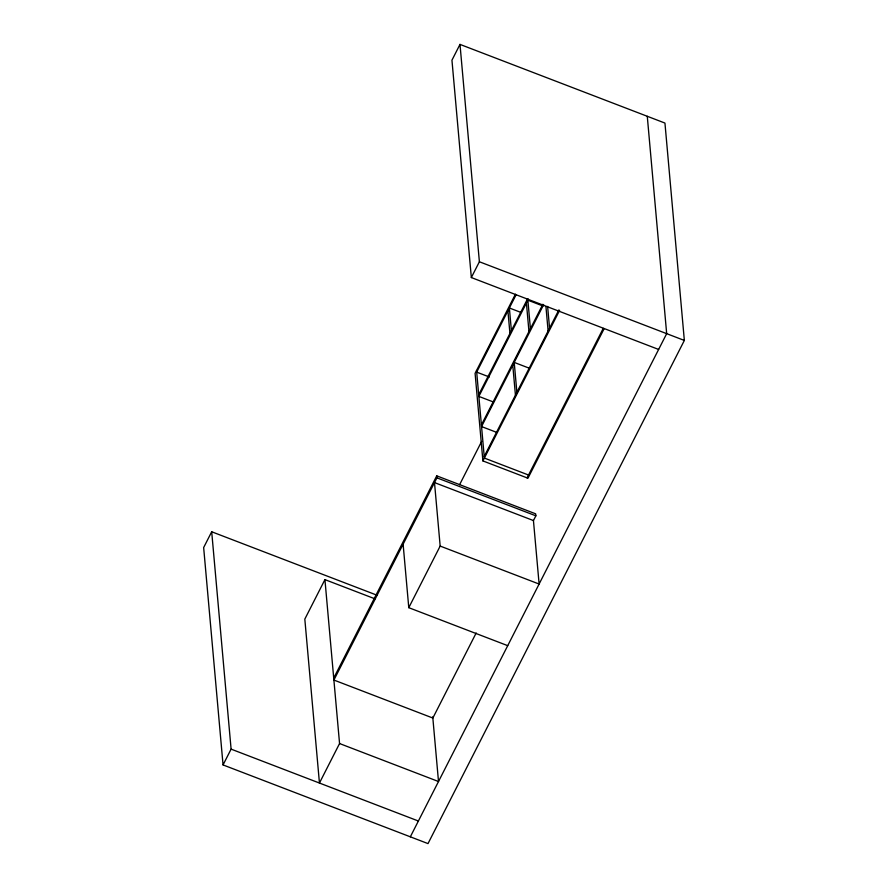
<?xml version="1.0" encoding="UTF-8"?>
<svg xmlns="http://www.w3.org/2000/svg" width="888" height="888" viewBox="0 0 888 888"><rect width="100%" height="100%" fill="white"/><g stroke="black" fill="none" stroke-linecap="round" stroke-linejoin="round"><path stroke-width="1.33" d="M377.034 595.226L211.699 531.768L203.652 547.563L223.055 764.934L428.005 843.6L684.348 340.437L664.946 123.066L459.995 44.4L451.948 60.195L471.339 277.556L658.63 349.45M223.055 764.934L231.102 749.128L211.699 531.768M471.339 277.556L479.387 261.76L459.995 44.4M324.93 579.62L304.817 619.114L319.447 783.038L339.56 743.545L324.93 579.62L375.047 598.856M515.429 294.172L475.091 373.337L482.906 460.916L527.96 478.21L604.14 328.671M516.194 294.572L476.69 372.128L489.31 376.967M333.721 678.066L436.741 475.846L535.686 513.83L535.864 515.817L533.344 520.757M478.71 394.772L527.627 298.745M436.741 475.846L436.918 477.844L333.899 680.053L432.845 718.037L476.19 632.955M528.393 299.145L478.854 396.403L492.74 401.731M481.396 424.93L542.857 304.284M543.634 304.684L481.54 426.562L496.692 432.367M459.596 484.704L481.629 441.436M484.215 456.443L558.841 309.956M482.906 460.916L559.618 310.356M507.725 645.665L408.78 607.681L440.171 546.076L434.498 482.584L533.444 520.557L539.116 584.049L440.171 546.076M527.084 477.877L603.263 328.338M410.334 836.818L666.677 333.655L647.274 116.284M479.387 261.76L684.348 340.437M543.012 306.005L527.872 300.188L530.414 328.715M520.723 312.343L509.368 307.981L511.388 330.625M529.37 368.231L514.219 362.415L516.883 392.307M528.527 475.025L484.36 458.075L476.545 370.496M436.918 477.844L535.864 515.817M339.56 743.545L438.506 781.529L432.734 716.783M231.102 749.128L418.392 821.023M547.619 306.427L549.561 328.16M545.931 306.56L548.118 331.013M526.418 303.03L528.959 331.557M507.914 310.833L509.934 333.466M512.776 365.257L515.44 395.149M403.119 544.2L408.78 607.681"/></g></svg>
